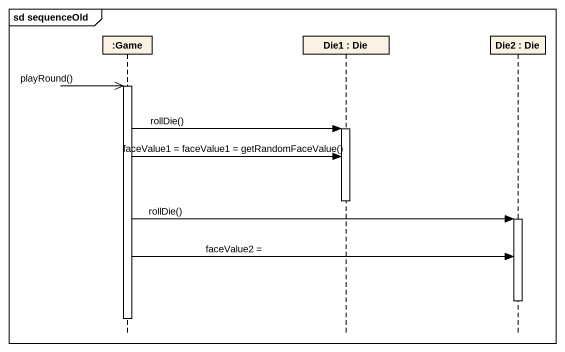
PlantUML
@startuml
mainframe sd sequenceOld
hide footbox
participant ":Game" as Game
participant "Die1 : Die" as Die1
participant "Die2 : Die" as Die2

Game ->> Game : playRound()
activate Game
Game -> Die1 : rollDie()
activate Die1
Game -> Die1 : faceValue1 = faceValue1 = getRandomFaceValue()
deactivate Die1
Game -> Die2 : rollDie()
activate Die2
Game -> Die2 : faceValue2 =
deactivate Die2
deactivate Game
@enduml
